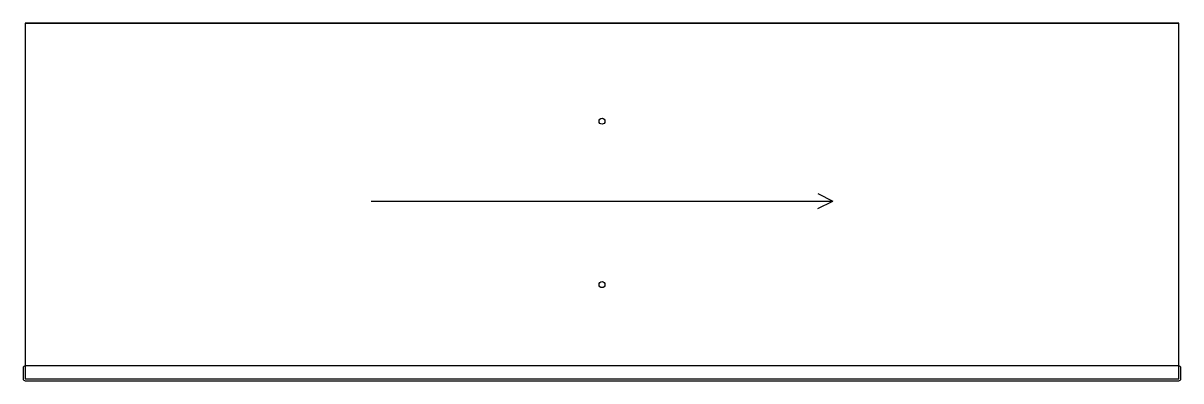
# Model space of a CAD drawing. Header units: millimetres. Extents: x -2 to 1165, y -2 to 358.
import ezdxf

# ---------------------------------------------------------------- set-up
doc = ezdxf.new("R2010")
doc.units = ezdxf.units.MM
for name, color, linetype in [('A_SIDE_GROOVE_10', 7, 'Continuous'), ('A_SIDE_HOLES_12', 7, 'Continuous'), ('EDGE_BANDING', 7, 'Continuous'), ('GRAIN_DIRECTION', 3, 'Continuous'), ('OUTSIDE_THROUGH', 7, 'Continuous')]:
    doc.layers.add(name, color=color, linetype=linetype)

msp = doc.modelspace()

# ---------------------------------------------------------------- linework, layer by layer
at = {"layer": 'A_SIDE_GROOVE_10'}
msp.add_lwpolyline([(-0.01, -2.01), (1163.01, -2.01, 0.4142136), (1165.01, -0.01), (1165.01, 11, 0.4142136), (1163.01, 13), (-0.01, 13, 0.4142136), (-2.01, 11), (-2.01, -0.01, 0.4142136)], format="xyb", close=True, dxfattribs=at)
at = {"layer": 'A_SIDE_HOLES_12'}
for centre in [(581.5, 259.3), (581.5, 94.8)]:
    msp.add_circle(centre, 3, dxfattribs=at)
at = {"layer": 'EDGE_BANDING'}
for p, q in [((0, 358), (1163, 358)), ((0, 0), (1163, 0))]:
    msp.add_line(p, q, dxfattribs=at)
at = {"layer": 'GRAIN_DIRECTION'}
for p in [(348.9, 179), (799.1, 186.5), (799.1, 171.5)]:
    msp.add_line(p, (814.1, 179), dxfattribs=at)
at = {"layer": 'OUTSIDE_THROUGH'}
msp.add_lwpolyline([(0, 0), (1163, 0), (1163, 358), (0, 358)], close=True, dxfattribs=at)

doc.saveas('drawing.dxf')
